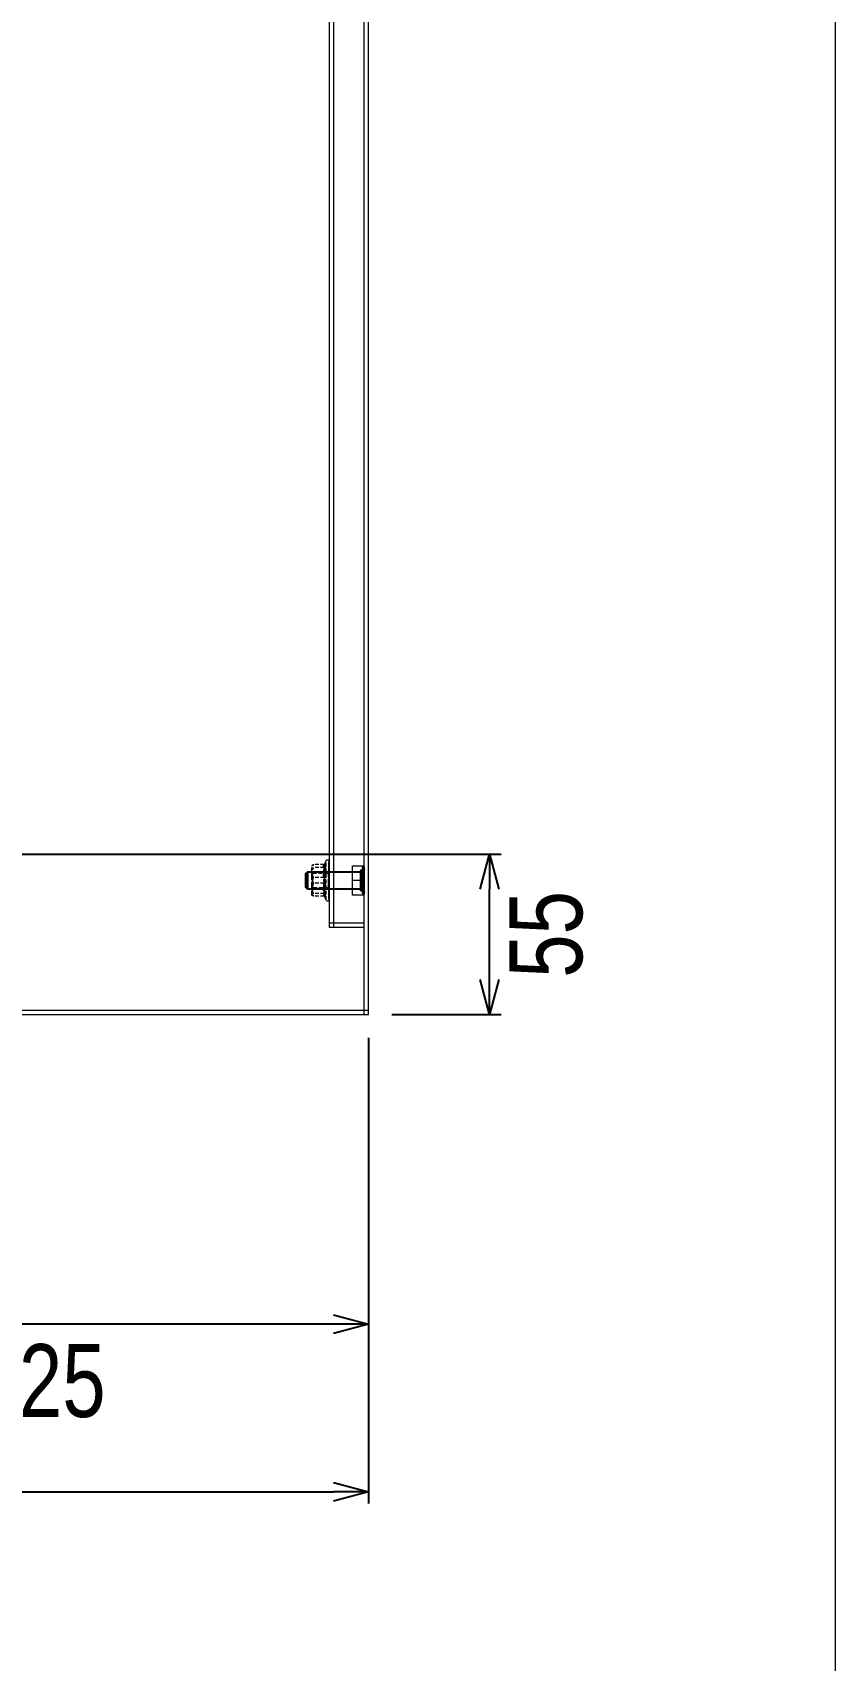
# Model space of a CAD drawing. Header units: millimetres. Extents: x 1826 to 4911, y 1366 to 3557.
# Drawn here: x 4591 to 4866, y 2441 to 2999 of the extents above; entities that cross this region are included whole.
import ezdxf

# ---------------------------------------------------------------- set-up
doc = ezdxf.new("R2010")
doc.units = ezdxf.units.MM
doc.linetypes.add('HIDDEN', pattern=[1.905, 1.27, -0.635])
for name, color, linetype in [('BUSBAR', 3, 'Continuous'), ('FRAME070', 5, 'Continuous'), ('GR1-1', 3, 'Continuous')]:
    doc.layers.add(name, color=color, linetype=linetype)
doc.styles.add('TAMCO', font='cordia.shx', dxfattribs={"width": 0.8, "height": 25})
doc.dimstyles.new('TAMCO', dxfattribs={"dimtxt": 25, "dimasz": 12, "dimexe": 4, "dimexo": 8, "dimgap": 7, "dimtad": 2, "dimdec": 1, "dimdsep": 46, "dimtxsty": 'TAMCO', "dimblk": 'OPEN30', "dimcen": 2.5, "dimclrd": 4, "dimclre": 4, "dimclrt": 3, "dimadec": 0, "dimazin": 0, "dimtfac": 1, "dimtdec": 1, "dimtmove": 0, "dimatfit": 3, "dimldrblk": 'OPEN30', "dimfxl": 0, "dimarcsym": 0})

# ---------------------------------------------------------------- blocks, each defined once
blk = doc.blocks.new('A$C310157CF')
at = {"color": 7, "linetype": 'HIDDEN', "lineweight": 0}
for p, q in [((-3.18, 6), (-5, 6)), ((1.76, 6), (-3.18, 6)), ((2.5, 5.65), (-2.5, 5.65)), ((4.93, 6), (1.76, 6)), ((6.71, 1.1), (-6.72, 1.1)), ((-5.41, 1.72), (-5.41, 5.4)), ((-4.46, 1.72), (-4.46, 5.4)), ((-2.5, 0.38), (0.88, 0.38)), ((-0.95, 1.72), (-0.95, 5.4)), ((0.88, 0.38), (2.5, 0.38)), ((0.95, 1.72), (0.95, 5.4)), ((4.46, 1.72), (4.46, 5.4)), ((5.41, 1.72), (5.41, 5.4))]:
    blk.add_line(p, q, dxfattribs=at)
blk.add_line((6.53, 0), (-6.53, 0))
for centre, start, end in [((-6.53, 0.57), 110, 270), ((6.53, 0.57), 270, 70)]:
    blk.add_arc(centre, 0.567, start, end, dxfattribs=at)
for points, knots in [([(-3.18, 6), (-3.79, 5.92), (-4.55, 5.82), (-5.26, 5.47), (-5.41, 5.4)], [0, 0, 0, 0, 0.801462, 1, 1, 1, 1]), ([(-5.41, 5.4), (-5.27, 5.68), (-5.11, 5.99), (-4.95, 6), (-4.93, 6)], [0, 0, 0, 0, 0.896037, 1, 1, 1, 1]), ([(-1.76, 6), (-1.89, 6), (-2.78, 5.98), (-3.7, 5.71), (-4.43, 5.41), (-4.46, 5.4)], [0, 0, 0, 0, 0.148486, 0.965571, 1, 1, 1, 1]), ([(-0.95, 5.4), (-1.6, 5.68), (-2.34, 5.99), (-3.1, 6), (-3.18, 6)], [0, 0, 0, 0, 0.896037, 1, 1, 1, 1]), ([(0.95, 5.4), (0.72, 5.49), (-0.15, 5.84), (-1.07, 5.93), (-1.76, 6)], [0, 0, 0, 0, 0.263253, 1, 1, 1, 1]), ([(1.76, 6), (1.62, 6), (0.73, 5.98), (-0.18, 5.71), (-0.92, 5.41), (-0.95, 5.4)], [0, 0, 0, 0, 0.148486, 0.965571, 1, 1, 1, 1]), ([(0.95, 5.4), (1.6, 5.68), (2.34, 5.99), (3.1, 6), (3.18, 6)], [0, 0, 0, 0, 0.896035, 1, 1, 1, 1]), ([(4.46, 5.4), (4.23, 5.49), (3.36, 5.84), (2.44, 5.93), (1.76, 6)], [0, 0, 0, 0, 0.263254, 1, 1, 1, 1]), ([(3.18, 6), (3.79, 5.92), (4.55, 5.82), (5.26, 5.47), (5.41, 5.4)], [0, 0, 0, 0, 0.801465, 1, 1, 1, 1]), ([(4.93, 6), (4.8, 5.92), (4.64, 5.82), (4.49, 5.47), (4.46, 5.4)], [0, 0, 0, 0, 0.801461, 1, 1, 1, 1]), ([(5.41, 5.4), (5.27, 5.68), (5.11, 5.99), (4.95, 6), (4.93, 6)], [0, 0, 0, 0, 0.896037, 1, 1, 1, 1]), ([(-5.68, 1.34), (-5.68, 1.34), (-5.64, 1.36), (-5.56, 1.4), (-5.48, 1.49), (-5.42, 1.6), (-5.41, 1.68), (-5.41, 1.72)], [0, 0, 0, 0, 0.007907, 0.267532, 0.528602, 0.763814, 1, 1, 1, 1]), ([(-1, 1.34), (-1.18, 1.38), (-2.09, 1.59), (-3.66, 1.74), (-5.04, 1.47), (-5.68, 1.34)], [0, 0, 0, 0, 0.118083, 0.592258, 1, 1, 1, 1]), ([(-5.49, 1.48), (-5.35, 1.57), (-5.07, 1.74), (-4.81, 1.47), (-4.68, 1.34)], [0, 0, 0, 0, 0.500552, 1, 1, 1, 1]), ([(-5.41, 1.72), (-4.67, 1.85), (-3.19, 2.11), (-1.7, 1.85), (-0.95, 1.72)], [0, 0, 0, 0, 0.492149, 1, 1, 1, 1]), ([(-4.46, 1.72), (-4.61, 1.85), (-4.93, 2.11), (-5.25, 1.85), (-5.41, 1.72)], [0, 0, 0, 0, 0.492148, 1, 1, 1, 1]), ([(-4.46, 1.72), (-4.46, 1.68), (-4.47, 1.6), (-4.52, 1.49), (-4.59, 1.4), (-4.65, 1.36), (-4.68, 1.34), (-4.68, 1.34)], [0, 0, 0, 0, 0.236185, 0.471405, 0.732466, 0.992087, 1, 1, 1, 1]), ([(-4.68, 1.34), (-4.46, 1.38), (-3.35, 1.59), (-1.43, 1.74), (0.23, 1.47), (1, 1.34)], [0, 0, 0, 0, 0.118083, 0.592258, 1, 1, 1, 1]), ([(0.95, 1.72), (0.06, 1.85), (-1.74, 2.11), (-3.54, 1.85), (-4.46, 1.72)], [0, 0, 0, 0, 0.492148, 1, 1, 1, 1]), ([(-1, 1.34), (-0.99, 1.34), (-0.99, 1.36), (-0.97, 1.4), (-0.96, 1.49), (-0.95, 1.6), (-0.95, 1.68), (-0.95, 1.72)], [0, 0, 0, 0, 0.007908, 0.267532, 0.528599, 0.763814, 1, 1, 1, 1]), ([(4.68, 1.34), (4.46, 1.38), (3.35, 1.59), (1.43, 1.74), (-0.23, 1.47), (-1, 1.34)], [0, 0, 0, 0, 0.118084, 0.592258, 1, 1, 1, 1]), ([(-0.95, 1.72), (-0.06, 1.85), (1.74, 2.11), (3.54, 1.85), (4.46, 1.72)], [0, 0, 0, 0, 0.492149, 1, 1, 1, 1]), ([(5.41, 1.72), (4.67, 1.85), (3.19, 2.11), (1.7, 1.85), (0.95, 1.72)], [0, 0, 0, 0, 0.492147, 1, 1, 1, 1]), ([(0.95, 1.72), (0.95, 1.68), (0.95, 1.6), (0.96, 1.49), (0.97, 1.4), (0.99, 1.36), (0.99, 1.34), (1, 1.34)], [0, 0, 0, 0, 0.236186, 0.471401, 0.732468, 0.992092, 1, 1, 1, 1]), ([(1, 1.34), (1.18, 1.38), (2.09, 1.59), (3.66, 1.74), (5.04, 1.47), (5.68, 1.34)], [0, 0, 0, 0, 0.118083, 0.592257, 1, 1, 1, 1]), ([(4.46, 1.72), (4.61, 1.85), (4.93, 2.11), (5.25, 1.85), (5.41, 1.72)], [0, 0, 0, 0, 0.492148, 1, 1, 1, 1]), ([(4.68, 1.34), (4.68, 1.34), (4.65, 1.36), (4.59, 1.4), (4.52, 1.49), (4.47, 1.6), (4.46, 1.68), (4.46, 1.72)], [0, 0, 0, 0, 0.007913, 0.267525, 0.5286, 0.763814, 1, 1, 1, 1]), ([(5.68, 1.34), (5.64, 1.38), (5.43, 1.59), (5.09, 1.74), (4.81, 1.47), (4.68, 1.34)], [0, 0, 0, 0, 0.118084, 0.592259, 1, 1, 1, 1]), ([(5.3, 1.62), (5.3, 1.62), (5.32, 1.63), (5.39, 1.6), (5.49, 1.47), (5.51, 1.45)], [0, 0, 0, 0, 0.006763, 0.854115, 1, 1, 1, 1]), ([(5.41, 1.72), (5.41, 1.68), (5.42, 1.6), (5.48, 1.49), (5.56, 1.4), (5.64, 1.36), (5.68, 1.34), (5.68, 1.34)], [0, 0, 0, 0, 0.236186, 0.471402, 0.732454, 0.992093, 1, 1, 1, 1])]:
    blk.add_open_spline(points, degree=3, knots=knots, dxfattribs=at)
for points in [[(-3, 6), (-2.5, 5.65)], [(-2.5, 5.65), (-2.5, 0.38)], [(2.5, 5.65), (3, 6)], [(2.5, 0.38), (2.5, 5.65)], [(-5.34, 1.61), (-6.73, 1.1)], [(-5.52, 1.43), (-5.48, 1.47)], [(-5.35, 1.6), (-5.33, 1.6)], [(-2.5, 0.38), (-3, 0.03)], [(-3, 0.03), (-3, 0)], [(3, 0.03), (2.5, 0.38)], [(3, 0), (3, 0.03)], [(6.73, 1.1), (5.34, 1.61)], [(5.51, 1.45), (5.52, 1.43)]]:
    blk.add_open_spline(points, degree=1, dxfattribs=at)
blk = doc.blocks.new('A$C1D0F77C0')
for p, q in [((2.41, 0), (-2.41, 0)), ((0.75, -0.59), (-3, -0.59)), ((3, -0.59), (0.75, -0.59))]:
    blk.add_line(p, q)
at = {"color": 0, "linetype": 'ByBlock', "lineweight": -2}
for p, q in [((0.96, -19.4), (-3.8, -19.4)), ((3.8, -19.99), (-3.8, -19.99)), ((-3.35, -18.8), (-3.37, -18.8)), ((-3.34, -19.18), (-3.37, -19.18)), ((-3.34, -18.8), (-3.35, -18.8)), ((-3.35, -19.4), (-3.35, -19.18)), ((-3.14, -18.8), (-3.34, -18.8)), ((-3.34, -19.18), (-3.14, -19.18)), ((-3.34, -19.4), (-3.34, -19.18)), ((-3.33, -19.4), (-3.33, -19.18)), ((-3.33, -19.4), (-3.33, -19.18)), ((-2.78, -18.8), (-3.14, -18.8)), ((-3.14, -19.4), (-3.14, -19.18)), ((-2.66, -19.18), (-3.14, -19.18)), ((-3.13, -19.4), (-3.13, -19.18)), ((-3.12, -19.4), (-3.12, -19.18)), ((-3.06, -19.4), (-3.06, -19.18)), ((-2.98, -19.18), (-2.98, -18.8)), ((-2.98, -19.18), (-2.98, -18.8)), ((-2.97, -19.18), (-2.97, -18.8)), ((-2.96, -19.18), (-2.96, -18.8)), ((-2.8, -19.18), (-2.8, -18.8)), ((-2.78, -19.18), (-2.78, -18.8)), ((-2.76, -19.18), (-2.76, -18.8)), ((-2.66, -18.8), (-2.75, -18.8)), ((-2.75, -19.4), (-2.75, -19.18)), ((-2.74, -19.18), (-2.74, -18.8)), ((-2.11, -18.8), (-2.66, -18.8)), ((-2.66, -19.18), (-2.39, -19.18)), ((-2.66, -19.4), (-2.66, -19.18)), ((-2.65, -19.4), (-2.65, -19.18)), ((-2.63, -19.4), (-2.63, -19.18)), ((-2.43, -19.18), (-2.43, -18.8)), ((-2.39, -19.18), (-2.39, -18.8)), ((-2.08, -19.18), (-2.39, -19.18)), ((-2.37, -19.18), (-2.37, -18.8)), ((-2.33, -19.18), (-2.33, -18.8)), ((-1.84, -18.8), (-2.11, -18.8)), ((-2.11, -19.4), (-2.11, -19.18)), ((-1.27, -19.18), (-2.11, -19.18)), ((-2.08, -19.4), (-2.08, -19.18)), ((-2.07, -19.4), (-2.07, -19.18)), ((-1.94, -19.4), (-1.94, -19.18)), ((-1.89, -18.8), (-1.81, -18.8)), ((-1.89, -19.18), (-1.89, -18.8)), ((-1.84, -19.18), (-1.84, -18.8)), ((-1.81, -19.18), (-1.81, -18.8)), ((-1.42, -18.8), (-1.76, -18.8)), ((-1.76, -19.18), (-1.76, -18.8)), ((-1.27, -18.8), (-1.42, -18.8)), ((-1.42, -19.4), (-1.42, -19.18)), ((-0.51, -18.8), (-1.27, -18.8)), ((-1.27, -19.18), (-1.17, -19.18)), ((-1.27, -19.4), (-1.27, -19.18)), ((-1.25, -19.4), (-1.25, -19.18)), ((-1.22, -19.18), (-1.22, -18.8)), ((-1.22, -19.4), (-1.22, -19.18)), ((-1.17, -19.18), (-1.17, -18.8)), ((-1.13, -19.18), (-1.13, -18.8)), ((-1.07, -19.18), (-1.07, -18.8)), ((-0.48, -19.18), (-1.07, -19.18)), ((-0.41, -18.8), (-0.51, -18.8)), ((-0.51, -19.4), (-0.51, -19.18)), ((0.46, -19.18), (-0.51, -19.18)), ((-0.48, -19.4), (-0.48, -19.18)), ((-0.47, -18.8), (-0.37, -18.8)), ((-0.47, -19.18), (-0.47, -18.8)), ((-0.46, -19.4), (-0.46, -19.18)), ((-0.41, -19.18), (-0.41, -18.8)), ((0.3, -18.8), (-0.41, -18.8)), ((-0.37, -19.18), (-0.37, -18.8)), ((-0.31, -19.18), (-0.31, -18.8)), ((-0.3, -19.4), (-0.3, -19.18)), ((0.31, -18.8), (0.3, -18.8)), ((0.3, -18.8), (0.37, -18.8)), ((0.3, -19.4), (0.3, -19.18)), ((0.31, -19.18), (0.31, -18.8)), ((0.37, -19.18), (0.37, -18.8)), ((0.46, -18.8), (0.37, -18.8)), ((0.41, -19.18), (0.41, -18.8)), ((1.22, -18.8), (0.46, -18.8)), ((0.46, -19.4), (0.46, -19.18)), ((0.46, -19.18), (0.51, -19.18)), ((0.47, -19.18), (0.47, -18.8)), ((1.13, -19.18), (0.48, -19.18)), ((0.48, -19.4), (0.48, -19.18)), ((0.51, -19.4), (0.51, -19.18)), ((3.8, -19.4), (0.96, -19.4)), ((1.07, -19.18), (1.07, -18.8)), ((1.13, -19.18), (1.13, -18.8)), ((1.13, -19.18), (1.22, -19.18)), ((1.17, -19.18), (1.17, -18.8)), ((1.27, -18.8), (1.22, -18.8)), ((1.22, -19.18), (1.22, -18.8)), ((2.07, -19.18), (1.22, -19.18)), ((1.22, -19.4), (1.22, -19.18)), ((1.76, -18.8), (1.25, -18.8)), ((1.25, -19.4), (1.25, -19.18)), ((1.27, -19.4), (1.27, -19.18)), ((1.42, -19.4), (1.42, -19.18)), ((1.76, -19.18), (1.76, -18.8)), ((1.81, -19.18), (1.81, -18.8)), ((2.07, -18.8), (1.81, -18.8)), ((1.84, -19.18), (1.84, -18.8)), ((1.89, -19.18), (1.89, -18.8)), ((1.94, -19.4), (1.94, -19.18)), ((2.63, -18.8), (2.07, -18.8)), ((2.07, -19.4), (2.07, -19.18)), ((2.07, -19.18), (2.11, -19.18)), ((2.37, -19.18), (2.08, -19.18)), ((2.08, -19.4), (2.08, -19.18)), ((2.11, -19.4), (2.11, -19.18)), ((2.33, -19.18), (2.33, -18.8)), ((2.37, -19.18), (2.37, -18.8)), ((2.37, -19.18), (2.63, -19.18)), ((2.39, -19.18), (2.39, -18.8)), ((2.43, -19.18), (2.43, -18.8)), ((2.66, -18.8), (2.63, -18.8)), ((3.12, -19.18), (2.63, -19.18)), ((2.63, -19.4), (2.63, -19.18)), ((2.76, -18.8), (2.65, -18.8)), ((2.65, -19.4), (2.65, -19.18)), ((2.66, -19.4), (2.66, -19.18)), ((2.74, -19.18), (2.74, -18.8)), ((2.75, -19.4), (2.75, -19.18)), ((2.76, -19.18), (2.76, -18.8)), ((3.12, -18.8), (2.76, -18.8)), ((2.78, -19.18), (2.78, -18.8)), ((2.8, -19.18), (2.8, -18.8)), ((2.96, -19.18), (2.96, -18.8)), ((2.97, -19.18), (2.97, -18.8)), ((2.98, -19.18), (2.98, -18.8)), ((2.98, -19.18), (2.98, -18.8)), ((3.06, -19.4), (3.06, -19.18)), ((3.33, -18.8), (3.12, -18.8)), ((3.12, -19.4), (3.12, -19.18)), ((3.12, -19.18), (3.33, -19.18)), ((3.13, -19.4), (3.13, -19.18)), ((3.14, -19.4), (3.14, -19.18)), ((3.34, -18.8), (3.33, -18.8)), ((3.37, -19.18), (3.33, -19.18)), ((3.33, -19.4), (3.33, -19.18)), ((3.33, -19.4), (3.33, -19.18)), ((3.34, -19.4), (3.34, -19.18)), ((3.35, -18.8), (3.37, -18.8)), ((3.35, -19.4), (3.35, -19.18))]:
    blk.add_line(p, q, dxfattribs=at)
for centre, start, end in [((-3.8, -19.7), 90, 270), ((3.8, -19.7), 270, 90)]:
    blk.add_arc(centre, 0.297, start, end, dxfattribs=at)
for points in [[(-2.41, 0), (-3, -0.59)], [(3, -0.59), (2.41, 0)], [(-3, -0.59), (-3, -19.18)], [(3, -19.18), (3, -0.59)]]:
    blk.add_open_spline(points, degree=1)
for points in [[(-3.8, -19.99), (-3.8, -20)], [(-3.37, -18.8), (-3.74, -19.4)], [(-3.37, -19.18), (-3.37, -19.4)], [(3.74, -19.4), (3.37, -18.8)], [(3.37, -19.4), (3.37, -19.18)], [(3.8, -20), (3.8, -19.99)]]:
    blk.add_open_spline(points, degree=1, dxfattribs=at)
for points, knots in [([(-3.35, -18.8), (-3.42, -18.91), (-3.55, -19.11), (-3.67, -19.31), (-3.72, -19.4)], [0, 0, 0, 0, 0.559493, 1, 1, 1, 1]), ([(-3.7, -19.4), (-3.65, -19.31), (-3.53, -19.11), (-3.4, -18.91), (-3.33, -18.8)], [0, 0, 0, 0, 0.440507, 1, 1, 1, 1]), ([(-3.69, -19.4), (-3.58, -19.21), (-3.46, -19.01), (-3.34, -18.81), (-3.34, -18.8)], [0, 0, 0, 0, 0.950163, 1, 1, 1, 1]), ([(-3.33, -18.8), (-3.4, -18.93), (-3.52, -19.13), (-3.64, -19.33), (-3.68, -19.4)], [0, 0, 0, 0, 0.625372, 1, 1, 1, 1]), ([(-3.14, -18.8), (-3.14, -18.81), (-3.26, -19.01), (-3.38, -19.21), (-3.5, -19.4)], [0, 0, 0, 0, 0.049832, 1, 1, 1, 1]), ([(-3.48, -19.4), (-3.43, -19.33), (-3.31, -19.13), (-3.19, -18.93), (-3.12, -18.8)], [0, 0, 0, 0, 0.374629, 1, 1, 1, 1]), ([(-3.45, -19.4), (-3.41, -19.33), (-3.3, -19.13), (-3.19, -18.93), (-3.13, -18.8)], [0, 0, 0, 0, 0.374627, 1, 1, 1, 1]), ([(-3.06, -18.8), (-3.12, -18.93), (-3.23, -19.13), (-3.33, -19.33), (-3.37, -19.4)], [0, 0, 0, 0, 0.625372, 1, 1, 1, 1]), ([(-2.75, -18.8), (-2.82, -18.93), (-2.93, -19.13), (-3.04, -19.33), (-3.08, -19.4)], [0, 0, 0, 0, 0.625373, 1, 1, 1, 1]), ([(-2.96, -19.4), (-2.92, -19.33), (-2.82, -19.13), (-2.71, -18.93), (-2.65, -18.8)], [0, 0, 0, 0, 0.374626, 1, 1, 1, 1]), ([(-2.92, -19.4), (-2.89, -19.33), (-2.8, -19.13), (-2.71, -18.93), (-2.66, -18.8)], [0, 0, 0, 0, 0.374627, 1, 1, 1, 1]), ([(-2.63, -18.8), (-2.68, -18.93), (-2.77, -19.13), (-2.85, -19.33), (-2.89, -19.4)], [0, 0, 0, 0, 0.625374, 1, 1, 1, 1]), ([(-2.11, -18.8), (-2.16, -18.93), (-2.25, -19.13), (-2.34, -19.33), (-2.37, -19.4)], [0, 0, 0, 0, 0.625373, 1, 1, 1, 1]), ([(-2.33, -19.4), (-2.3, -19.33), (-2.21, -19.13), (-2.12, -18.93), (-2.07, -18.8)], [0, 0, 0, 0, 0.374627, 1, 1, 1, 1]), ([(-2.28, -19.4), (-2.25, -19.33), (-2.19, -19.13), (-2.12, -18.93), (-2.08, -18.8)], [0, 0, 0, 0, 0.374628, 1, 1, 1, 1]), ([(-1.94, -18.8), (-1.98, -18.93), (-2.03, -19.13), (-2.09, -19.33), (-2.11, -19.4)], [0, 0, 0, 0, 0.625373, 1, 1, 1, 1]), ([(-1.42, -18.8), (-1.46, -18.93), (-1.52, -19.13), (-1.58, -19.33), (-1.61, -19.4)], [0, 0, 0, 0, 0.625375, 1, 1, 1, 1]), ([(-1.43, -19.4), (-1.4, -19.33), (-1.35, -19.13), (-1.29, -18.93), (-1.25, -18.8)], [0, 0, 0, 0, 0.374626, 1, 1, 1, 1]), ([(-1.37, -19.4), (-1.35, -19.33), (-1.32, -19.13), (-1.29, -18.93), (-1.27, -18.8)], [0, 0, 0, 0, 0.374623, 1, 1, 1, 1]), ([(-1.22, -18.8), (-1.24, -18.91), (-1.27, -19.11), (-1.3, -19.31), (-1.31, -19.4)], [0, 0, 0, 0, 0.559496, 1, 1, 1, 1]), ([(-0.51, -18.8), (-0.53, -18.93), (-0.57, -19.13), (-0.6, -19.33), (-0.61, -19.4)], [0, 0, 0, 0, 0.625376, 1, 1, 1, 1]), ([(-0.56, -19.4), (-0.54, -19.31), (-0.51, -19.11), (-0.48, -18.91), (-0.46, -18.8)], [0, 0, 0, 0, 0.440504, 1, 1, 1, 1]), ([(-0.49, -19.4), (-0.49, -19.21), (-0.48, -19.01), (-0.48, -18.81), (-0.48, -18.8)], [0, 0, 0, 0, 0.950166, 1, 1, 1, 1]), ([(-0.3, -18.8), (-0.3, -18.91), (-0.3, -19.11), (-0.29, -19.31), (-0.29, -19.4)], [0, 0, 0, 0, 0.559496, 1, 1, 1, 1]), ([(0.3, -18.8), (0.3, -18.81), (0.3, -19.01), (0.3, -19.21), (0.29, -19.4)], [0, 0, 0, 0, 0.049834, 1, 1, 1, 1]), ([(0.56, -19.4), (0.53, -19.21), (0.49, -19.01), (0.46, -18.81), (0.46, -18.8)], [0, 0, 0, 0, 0.950161, 1, 1, 1, 1]), ([(0.49, -19.4), (0.49, -19.31), (0.49, -19.11), (0.48, -18.91), (0.48, -18.8)], [0, 0, 0, 0, 0.440504, 1, 1, 1, 1]), ([(0.51, -18.8), (0.53, -18.93), (0.57, -19.13), (0.6, -19.33), (0.61, -19.4)], [0, 0, 0, 0, 0.625377, 1, 1, 1, 1]), ([(1.22, -18.8), (1.22, -18.81), (1.25, -19.01), (1.28, -19.21), (1.31, -19.4)], [0, 0, 0, 0, 0.049837, 1, 1, 1, 1]), ([(1.43, -19.4), (1.4, -19.33), (1.35, -19.13), (1.29, -18.93), (1.25, -18.8)], [0, 0, 0, 0, 0.374627, 1, 1, 1, 1]), ([(1.37, -19.4), (1.35, -19.33), (1.32, -19.13), (1.29, -18.93), (1.27, -18.8)], [0, 0, 0, 0, 0.374623, 1, 1, 1, 1]), ([(1.42, -18.8), (1.46, -18.93), (1.52, -19.13), (1.58, -19.33), (1.61, -19.4)], [0, 0, 0, 0, 0.625378, 1, 1, 1, 1]), ([(1.94, -18.8), (1.98, -18.93), (2.03, -19.13), (2.09, -19.33), (2.11, -19.4)], [0, 0, 0, 0, 0.625373, 1, 1, 1, 1]), ([(2.33, -19.4), (2.3, -19.33), (2.21, -19.13), (2.12, -18.93), (2.07, -18.8)], [0, 0, 0, 0, 0.374627, 1, 1, 1, 1]), ([(2.28, -19.4), (2.25, -19.33), (2.19, -19.13), (2.12, -18.93), (2.08, -18.8)], [0, 0, 0, 0, 0.374625, 1, 1, 1, 1]), ([(2.11, -18.8), (2.16, -18.93), (2.25, -19.13), (2.34, -19.33), (2.37, -19.4)], [0, 0, 0, 0, 0.625373, 1, 1, 1, 1]), ([(2.63, -18.8), (2.68, -18.93), (2.77, -19.13), (2.85, -19.33), (2.89, -19.4)], [0, 0, 0, 0, 0.625373, 1, 1, 1, 1]), ([(2.96, -19.4), (2.92, -19.33), (2.82, -19.13), (2.71, -18.93), (2.65, -18.8)], [0, 0, 0, 0, 0.374628, 1, 1, 1, 1]), ([(2.92, -19.4), (2.89, -19.33), (2.8, -19.13), (2.71, -18.93), (2.66, -18.8)], [0, 0, 0, 0, 0.374623, 1, 1, 1, 1]), ([(2.75, -18.8), (2.82, -18.93), (2.93, -19.13), (3.04, -19.33), (3.08, -19.4)], [0, 0, 0, 0, 0.625376, 1, 1, 1, 1]), ([(3.06, -18.8), (3.12, -18.93), (3.23, -19.13), (3.33, -19.33), (3.37, -19.4)], [0, 0, 0, 0, 0.625374, 1, 1, 1, 1]), ([(3.48, -19.4), (3.43, -19.33), (3.31, -19.13), (3.19, -18.93), (3.12, -18.8)], [0, 0, 0, 0, 0.374626, 1, 1, 1, 1]), ([(3.45, -19.4), (3.41, -19.33), (3.3, -19.13), (3.19, -18.93), (3.13, -18.8)], [0, 0, 0, 0, 0.374629, 1, 1, 1, 1]), ([(3.14, -18.8), (3.21, -18.91), (3.32, -19.11), (3.44, -19.31), (3.5, -19.4)], [0, 0, 0, 0, 0.559499, 1, 1, 1, 1]), ([(3.33, -18.8), (3.4, -18.93), (3.52, -19.13), (3.64, -19.33), (3.68, -19.4)], [0, 0, 0, 0, 0.625375, 1, 1, 1, 1]), ([(3.7, -19.4), (3.59, -19.21), (3.46, -19.01), (3.34, -18.81), (3.33, -18.8)], [0, 0, 0, 0, 0.950171, 1, 1, 1, 1]), ([(3.69, -19.4), (3.64, -19.31), (3.52, -19.11), (3.4, -18.91), (3.34, -18.8)], [0, 0, 0, 0, 0.440507, 1, 1, 1, 1]), ([(3.35, -18.8), (3.36, -18.81), (3.48, -19.01), (3.61, -19.21), (3.72, -19.4)], [0, 0, 0, 0, 0.049829, 1, 1, 1, 1])]:
    blk.add_open_spline(points, degree=3, knots=knots, dxfattribs=at)
blk = doc.blocks.new('A$C1F43471B')
at = {"rotation": 90}
for name, p in [('A$C310157CF', (-11.99, 0)), ('A$C1D0F77C0', (-19.99, 0))]:
    blk.add_blockref(name, p, dxfattribs=at)
blk = doc.blocks.new('_Open30')
at = {"color": 0, "linetype": 'ByBlock', "lineweight": -2}
for p, q in [((-1, 0.268), (0, 0)), ((0, 0), (-1, -0.268)), ((0, 0), (-1, 0))]:
    blk.add_line(p, q, dxfattribs=at)
blk = doc.blocks.new('*D52')
at = {"layer": 'BUSBAR', "color": 4, "lineweight": -2}
for p, q in [((4480.92, 2654.18), (4480.92, 2552.03)), ((4705.92, 2654.18), (4705.92, 2552.03)), ((4693.92, 2556.03), (4492.92, 2556.03))]:
    blk.add_line(p, q, dxfattribs=at)
at = {"layer": 'DEFPOINTS', "color": 0}
for p in [(4480.92, 2662.18), (4705.92, 2662.18), (4480.92, 2556.03)]:
    blk.add_point(p, dxfattribs=at)
at = {"layer": 'BUSBAR', "color": 4, "lineweight": -2, "xscale": 12, "yscale": 12, "zscale": 12, "rotation": 180}
blk.add_blockref('_Open30', (4480.92, 2556.03), dxfattribs=at)
at = {"layer": 'BUSBAR', "color": 4, "lineweight": -2, "xscale": 12, "yscale": 12, "zscale": 12}
blk.add_blockref('_Open30', (4705.92, 2556.03), dxfattribs=at)
at = {"layer": 'BUSBAR', "color": 3, "lineweight": 9, "insert": (4593.42, 2536.53), "char_height": 25, "attachment_point": 5, "style": 'TAMCO'}
blk.add_mtext('225', dxfattribs=at)
blk = doc.blocks.new('*D53')
at = {"layer": 'BUSBAR', "color": 4, "lineweight": -2}
for p, q in [((4455.92, 2656.18), (4455.92, 2494.57)), ((4705.92, 2654.18), (4705.92, 2494.57)), ((4467.92, 2498.57), (4693.92, 2498.57))]:
    blk.add_line(p, q, dxfattribs=at)
at = {"layer": 'DEFPOINTS', "color": 0}
for p in [(4455.92, 2664.18), (4705.92, 2662.18), (4705.92, 2498.57)]:
    blk.add_point(p, dxfattribs=at)
at = {"layer": 'BUSBAR', "color": 4, "lineweight": -2, "xscale": 12, "yscale": 12, "zscale": 12, "rotation": 180}
blk.add_blockref('_Open30', (4455.92, 2498.57), dxfattribs=at)
at = {"layer": 'BUSBAR', "color": 4, "lineweight": -2, "xscale": 12, "yscale": 12, "zscale": 12}
blk.add_blockref('_Open30', (4705.92, 2498.57), dxfattribs=at)
at = {"layer": 'BUSBAR', "color": 3, "lineweight": 9, "insert": (4555.92, 2479.07), "char_height": 25, "attachment_point": 5, "style": 'TAMCO'}
blk.add_mtext('250', dxfattribs=at)
blk = doc.blocks.new('*D55')
at = {"layer": 'BUSBAR', "color": 4, "lineweight": -2}
for p, q in [((4518.92, 2717.18), (4751.36, 2717.18)), ((4747.36, 2674.18), (4747.36, 2705.18)), ((4713.92, 2662.18), (4751.36, 2662.18))]:
    blk.add_line(p, q, dxfattribs=at)
at = {"layer": 'DEFPOINTS', "color": 0}
for p in [(4510.92, 2717.18), (4747.36, 2717.18), (4705.92, 2662.18)]:
    blk.add_point(p, dxfattribs=at)
at = {"layer": 'BUSBAR', "color": 4, "lineweight": -2, "xscale": 12, "yscale": 12, "zscale": 12}
for p, rotation in [((4747.36, 2717.18), 90), ((4747.36, 2662.18), 270)]:
    blk.add_blockref('_Open30', p, dxfattribs=dict(at, rotation=rotation))
at = {"layer": 'BUSBAR', "color": 3, "lineweight": 9, "insert": (4766.86, 2689.68), "char_height": 25, "attachment_point": 5, "rotation": 90, "style": 'TAMCO'}
blk.add_mtext('55', dxfattribs=at)

msp = doc.modelspace()

# ---------------------------------------------------------------- linework, layer by layer
at = {"lineweight": 9}
for p, q in [((4692.42, 3197.18), (4692.42, 2692.18)), ((4693.92, 3197.18), (4693.92, 2692.18)), ((4692.42, 2693.68), (4704.42, 2693.68)), ((4692.42, 2692.18), (4704.42, 2692.18)), ((4480.92, 2663.68), (4705.92, 2663.68)), ((4480.92, 2662.18), (4705.92, 2662.18))]:
    msp.add_line(p, q, dxfattribs=at)
at = {"color": 0, "lineweight": 9}
for p, q in [((4700.42, 2703.18), (4700.42, 2713.18)), ((4700.42, 2713.18), (4704.04, 2713.18)), ((4704.04, 2713.18), (4704.42, 2712.81)), ((4704.42, 2712.81), (4704.42, 2703.56)), ((4704.42, 2708.18), (4700.42, 2708.18)), ((4704.42, 2711.98), (4704.42, 2704.39)), ((4704.04, 2703.18), (4700.42, 2703.18)), ((4704.04, 2703.18), (4704.42, 2703.56))]:
    msp.add_line(p, q, dxfattribs=at)
at = {"color": 7, "linetype": 'HIDDEN', "lineweight": 9}
for points, degree in [([(4703.82, 2712.64), (4703.9, 2712.82), (4703.97, 2713), (4704.04, 2713.18)], 3), ([(4704.43, 2711.98), (4704.42, 2711.98)], 1), ([(4703.82, 2703.72), (4703.9, 2703.54), (4703.97, 2703.36), (4704.04, 2703.18)], 3), ([(4704.42, 2704.39), (4704.43, 2704.39)], 1)]:
    msp.add_open_spline(points, degree=degree, dxfattribs=at)
for points, knots in [([(4703.82, 2712.64), (4704.1, 2711.99), (4704.41, 2711.25), (4704.42, 2710.49), (4704.42, 2710.41)], [0, 0, 0, 0, 0.896037, 1, 1, 1, 1]), ([(4703.82, 2708.18), (4704.1, 2708.84), (4704.41, 2709.57), (4704.42, 2710.33), (4704.42, 2710.41)], [0, 0, 0, 0, 0.896037, 1, 1, 1, 1]), ([(4703.82, 2708.18), (4703.91, 2707.96), (4704.26, 2707.09), (4704.35, 2706.16), (4704.42, 2705.48)], [0, 0, 0, 0, 0.263254, 1, 1, 1, 1]), ([(4703.82, 2703.72), (4704.1, 2704.38), (4704.41, 2705.11), (4704.42, 2705.87), (4704.42, 2705.95)], [0, 0, 0, 0, 0.896037, 1, 1, 1, 1])]:
    msp.add_open_spline(points, degree=3, knots=knots, dxfattribs=at)
at = {"layer": 'FRAME070', "lineweight": 9}
for q in [(4866.03, 3513.85), (4866.03, 3513.85), (4866.03, 3479.75), (4866.03, 3479.75)]:
    msp.add_line((4866.03, 1426.11), q, dxfattribs=at)
at = {"layer": 'GR1-1', "color": 0, "linetype": 'Continuous', "lineweight": 9}
for p, q in [((4704.42, 2662.18), (4704.42, 3262.18)), ((4705.92, 2662.18), (4705.92, 3262.18)), ((4480.92, 2663.68), (4705.92, 2663.68))]:
    msp.add_line(p, q, dxfattribs=at)

# ---------------------------------------------------------------- block references
at = {"lineweight": 9, "xscale": -1, "rotation": 180}
msp.add_blockref('A$C1F43471B', (4704.42, 2708.18), dxfattribs=at)

# ---------------------------------------------------------------- dimensions: what is measured, and where the dimension line sits
at = {"layer": 'BUSBAR', "color": 2, "lineweight": 9}
dim = msp.add_linear_dim(base=(4747.36, 2717.18), p1=(4705.92, 2662.18), p2=(4510.92, 2717.18), angle=90, dimstyle='TAMCO', dxfattribs=at)
dim.commit()
dim.dimension.update_dxf_attribs({"geometry": '*D55', "text_midpoint": (4766.86, 2689.68)})
dim = msp.add_linear_dim(base=(4705.92, 2498.57), p1=(4455.92, 2664.18), p2=(4705.92, 2662.18), dimstyle='TAMCO', dxfattribs=at)
dim.commit()
dim.dimension.update_dxf_attribs({"geometry": '*D53', "text_midpoint": (4555.92, 2498.57), "dimtype": 160})
dim = msp.add_linear_dim(base=(4480.92, 2556.03), p1=(4705.92, 2662.18), p2=(4480.92, 2662.18), dimstyle='TAMCO', dxfattribs=at)
dim.commit()
dim.dimension.update_dxf_attribs({"geometry": '*D52', "text_midpoint": (4593.42, 2536.53)})

doc.saveas('drawing.dxf')
